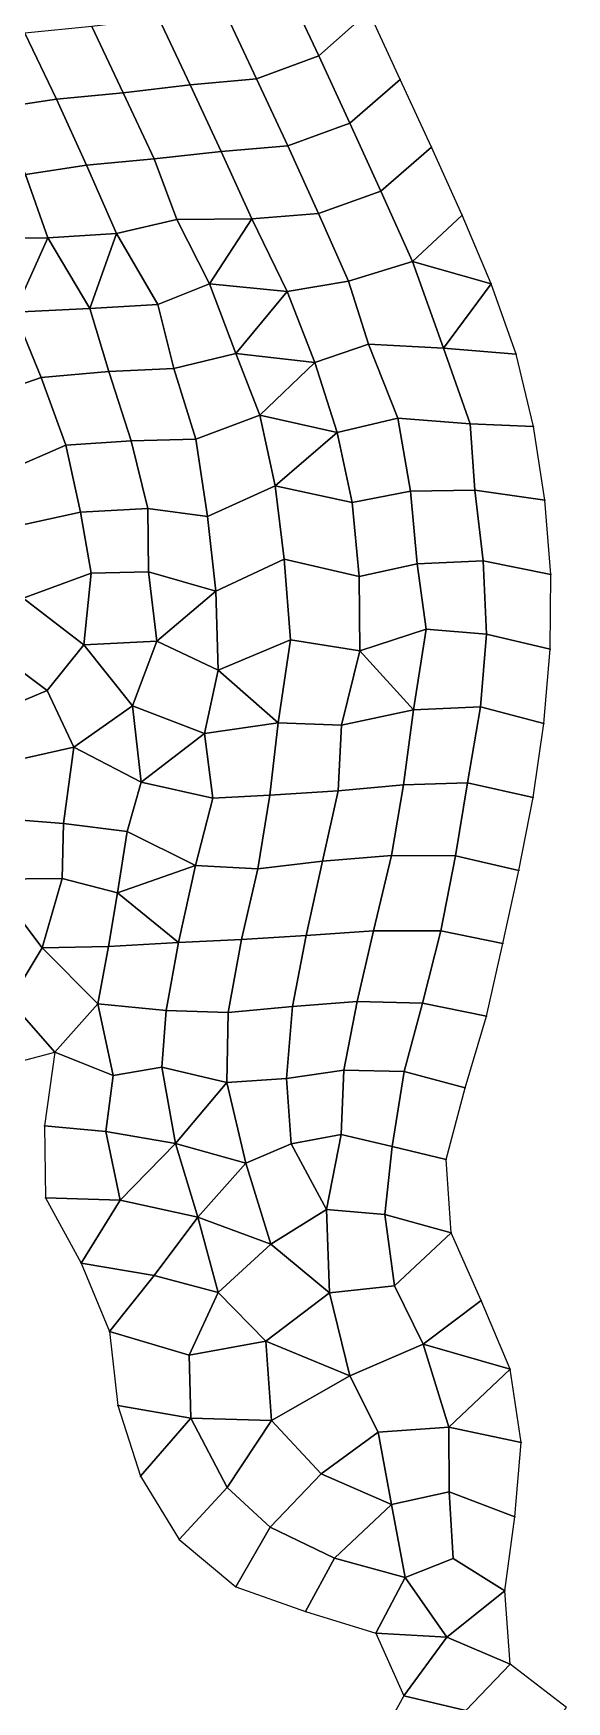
# Model space of a CAD drawing. Extents: x 380827 to 407438, y 6452886 to 6483357.
# Drawn here: x 391005 to 391860, y 6457752 to 6460430 of the extents above; entities that cross this region are included whole.
import ezdxf

# ---------------------------------------------------------------- set-up
doc = ezdxf.new("R2010")
doc.units = 0
for name, color, linetype in [('MESH_BOUND', 25, 'CONTINUOUS'), ('MESH_ELEMS', 18, 'CONTINUOUS'), ('MESH_NDSTRNGS', 17, 'CONTINUOUS'), ('MESH_NODES', 18, 'CONTINUOUS')]:
    doc.layers.add(name, color=color, linetype=linetype)

msp = doc.modelspace()

# ---------------------------------------------------------------- linework, layer by layer
at = {"layer": 'MESH_BOUND', "color": 25}
for points in [[(391592.909, 6460356.01, -0.001), (391542.81, 6460464.76, -0.004)], [(391643.47, 6460247.47, -0.005), (391592.909, 6460356.01, -0.001)], [(391692.747, 6460138.35, -0.001), (391643.47, 6460247.47, -0.005)], [(391739.208, 6460028, -0.001), (391692.747, 6460138.35, -0.001)], [(391778.961, 6459915.12, 0), (391739.208, 6460028, -0.001)], [(391807.115, 6459798.83, 0.001), (391778.961, 6459915.12, 0)], [(391825.22, 6459680.52, 0.002), (391807.115, 6459798.83, 0.001)], [(391834.794, 6459561.23, 0), (391825.22, 6459680.52, 0.002)], [(391833.486, 6459441.57, 0), (391834.794, 6459561.23, 0)], [(391823.391, 6459322.28, 0), (391833.486, 6459441.57, 0)], [(391806.61, 6459203.76, -0.002), (391823.391, 6459322.28, 0)], [(391783.591, 6459086.27, -0.006), (391806.61, 6459203.76, -0.002)], [(391757.817, 6458969.34, -0.003), (391783.591, 6459086.27, -0.006)], [(391731.384, 6458852.56, -0.001), (391757.817, 6458969.34, -0.003)], [(391697.578, 6458737.72, 0.002), (391731.384, 6458852.56, -0.001)], [(390923.659, 6458764.01, -1.627), (391039.492, 6458794.94, 0.021)], [(391039.492, 6458794.94, 0.021), (391022.893, 6458676.37, -0.591)], [(391667.132, 6458622.6, 0.02), (391697.578, 6458737.72, 0.002)], [(391022.893, 6458676.37, -0.591), (391024.656, 6458560.82, -2.013)], [(391675.085, 6458504.85, 0.207), (391667.132, 6458622.6, 0.02)], [(391024.656, 6458560.82, -2.013), (391081.673, 6458456.16, 0.097)], [(391722.921, 6458396.08, -0.259), (391675.085, 6458504.85, 0.207)], [(391081.673, 6458456.16, 0.097), (391127.001, 6458346.4, 0.074)], [(391769.377, 6458285.96, -0.127), (391722.921, 6458396.08, -0.259)], [(391127.001, 6458346.4, 0.074), (391140.386, 6458227.84, -0.065)], [(391787.253, 6458168.08, -0.257), (391769.377, 6458285.96, -0.127)], [(391140.386, 6458227.84, -0.065), (391176.84, 6458114.12, -0.001)], [(391776.988, 6458048.81, -0.325), (391787.253, 6458168.08, -0.257)], [(391176.84, 6458114.12, -0.001), (391238.919, 6458012.82, 0.011)], [(391761.075, 6457930.15, 0.102), (391776.988, 6458048.81, -0.325)], [(391238.919, 6458012.82, 0.011), (391329.593, 6457936.65, -0.017)], [(391329.593, 6457936.65, -0.017), (391441.367, 6457897.13, 0.008)], [(391769.619, 6457812.63, 0.082), (391761.075, 6457930.15, 0.102)], [(391441.367, 6457897.13, 0.008), (391554.292, 6457862.33, 0.139)], [(391554.292, 6457862.33, 0.139), (391598.915, 6457761.54, 0.083)], [(391860.075, 6457743.24, -0.218), (391769.619, 6457812.63, 0.082)], [(391598.915, 6457761.54, 0.083), (391542.049, 6457658.13, -0.219)]]:
    msp.add_polyline3d(points, dxfattribs=at)
at = {"layer": 'MESH_ELEMS', "color": 178}
for points in [[(391412.037, 6460501.8, -0.01), (391462.534, 6460393.93, -0.018), (391542.81, 6460464.76, -0.004), (391492.03, 6460573.2, -0.001)], [(391312.477, 6460464.17, -0.089), (391362.817, 6460356.83, -0.693), (391462.534, 6460393.93, -0.018), (391412.037, 6460501.8, -0.01)], [(391148.975, 6460334.53, -1.764), (391256.313, 6460347.06, -3.373), (391205.904, 6460453.74, -0.825), (391098.447, 6460440.9, -1.91)], [(391205.904, 6460453.74, -0.825), (391256.313, 6460347.06, -3.373), (391362.817, 6460356.83, -0.693), (391312.477, 6460464.17, -0.089)], [(391462.534, 6460393.93, -0.018), (391512.692, 6460285.58, -0.019), (391592.909, 6460356.01, -0.001), (391542.81, 6460464.76, -0.004)], [(390890.843, 6460414.67, -1.457), (390941.857, 6460309.25, -2.603), (391041.879, 6460324.35, -2.316), (390991.001, 6460430.01, -1.004)], [(391041.879, 6460324.35, -2.316), (391148.975, 6460334.53, -1.764), (391098.447, 6460440.9, -1.91), (390991.001, 6460430.01, -1.004)], [(391362.817, 6460356.83, -0.693), (391412.835, 6460249.25, -0.747), (391512.692, 6460285.58, -0.019), (391462.534, 6460393.93, -0.018)], [(391148.975, 6460334.53, -1.764), (391198.824, 6460228.5, -2.014), (391305.959, 6460240.4, -2.728), (391256.313, 6460347.06, -3.373)], [(391256.313, 6460347.06, -3.373), (391305.959, 6460240.4, -2.728), (391412.835, 6460249.25, -0.747), (391362.817, 6460356.83, -0.693)], [(391512.692, 6460285.58, -0.019), (391562.159, 6460176.39, -0.022), (391643.47, 6460247.47, -0.005), (391592.909, 6460356.01, -0.001)], [(390992.349, 6460203.23, -4.74), (391090.094, 6460218.19, -2.677), (391041.879, 6460324.35, -2.316), (390941.857, 6460309.25, -2.603)], [(391090.094, 6460218.19, -2.677), (391198.824, 6460228.5, -2.014), (391148.975, 6460334.53, -1.764), (391041.879, 6460324.35, -2.316)], [(391412.835, 6460249.25, -0.747), (391462.077, 6460140.89, -0.784), (391562.159, 6460176.39, -0.022), (391512.692, 6460285.58, -0.019)], [(391198.824, 6460228.5, -2.014), (391235.106, 6460131, -3.149), (391355.132, 6460132.32, -1.914), (391305.959, 6460240.4, -2.728)], [(391305.959, 6460240.4, -2.728), (391355.132, 6460132.32, -1.914), (391462.077, 6460140.89, -0.784), (391412.835, 6460249.25, -0.747)], [(391562.159, 6460176.39, -0.022), (391612.918, 6460063.76, -0.012), (391692.747, 6460138.35, -0.001), (391643.47, 6460247.47, -0.005)], [(391028.212, 6460101.69, -6.324), (391138.2, 6460108.67, -5.472), (391090.094, 6460218.19, -2.677), (390992.349, 6460203.23, -4.74)], [(391090.094, 6460218.19, -2.677), (391138.2, 6460108.67, -5.472), (391235.106, 6460131, -3.149), (391198.824, 6460228.5, -2.014)], [(390992.349, 6460203.23, -4.74), (390913.759, 6460100.47, -6.215), (391028.212, 6460101.69, -6.324), (390992.349, 6460203.23, -4.74)], [(391462.077, 6460140.89, -0.784), (391510.414, 6460032.37, -1.081), (391612.918, 6460063.76, -0.012), (391562.159, 6460176.39, -0.022)], [(391138.2, 6460108.67, -5.472), (391204.529, 6459994.65, -5.669), (391287.532, 6460028.05, -4.194), (391235.106, 6460131, -3.149)], [(391355.132, 6460132.32, -1.914), (391235.106, 6460131, -3.149), (391287.532, 6460028.05, -4.194), (391355.132, 6460132.32, -1.914)], [(391355.132, 6460132.32, -1.914), (391287.532, 6460028.05, -4.194), (391412.089, 6460015.82, -3.912), (391355.132, 6460132.32, -1.914)], [(391355.132, 6460132.32, -1.914), (391412.089, 6460015.82, -3.912), (391510.414, 6460032.37, -1.081), (391462.077, 6460140.89, -0.784)], [(391692.747, 6460138.35, -0.001), (391612.918, 6460063.76, -0.012), (391739.208, 6460028, -0.001), (391692.747, 6460138.35, -0.001)], [(391138.2, 6460108.67, -5.472), (391028.212, 6460101.69, -6.324), (391095.577, 6459988.59, -6.489), (391138.2, 6460108.67, -5.472)], [(391138.2, 6460108.67, -5.472), (391095.577, 6459988.59, -6.489), (391204.529, 6459994.65, -5.669), (391138.2, 6460108.67, -5.472)], [(391028.212, 6460101.69, -6.324), (390913.759, 6460100.47, -6.215), (390974.53, 6459982.7, -6.638), (391028.212, 6460101.69, -6.324)], [(391028.212, 6460101.69, -6.324), (390974.53, 6459982.7, -6.638), (391095.577, 6459988.59, -6.489), (391028.212, 6460101.69, -6.324)], [(391510.414, 6460032.37, -1.081), (391542.573, 6459931.06, -3.447), (391662.61, 6459924.79, -0.013), (391612.918, 6460063.76, -0.012)], [(391739.208, 6460028, -0.001), (391612.918, 6460063.76, -0.012), (391662.61, 6459924.79, -0.013), (391739.208, 6460028, -0.001)], [(391204.529, 6459994.65, -5.669), (391230.335, 6459891.78, -5.953), (391329.742, 6459916.1, -5.059), (391287.532, 6460028.05, -4.194)], [(391412.089, 6460015.82, -3.912), (391287.532, 6460028.05, -4.194), (391329.742, 6459916.1, -5.059), (391412.089, 6460015.82, -3.912)], [(391412.089, 6460015.82, -3.912), (391456.572, 6459901.65, -3.924), (391542.573, 6459931.06, -3.447), (391510.414, 6460032.37, -1.081)], [(391739.208, 6460028, -0.001), (391662.61, 6459924.79, -0.013), (391778.961, 6459915.12, 0), (391739.208, 6460028, -0.001)], [(391412.089, 6460015.82, -3.912), (391329.742, 6459916.1, -5.059), (391456.572, 6459901.65, -3.924), (391412.089, 6460015.82, -3.912)], [(390924.945, 6459845.67, -6.881), (391017.628, 6459877.55, -6.788), (390974.53, 6459982.7, -6.638), (390881.694, 6459949.54, -6.571)], [(390974.53, 6459982.7, -6.638), (391017.628, 6459877.55, -6.788), (391125.777, 6459887.37, -6.554), (391095.577, 6459988.59, -6.489)], [(391095.577, 6459988.59, -6.489), (391125.777, 6459887.37, -6.554), (391230.335, 6459891.78, -5.953), (391204.529, 6459994.65, -5.669)], [(391230.335, 6459891.78, -5.953), (391265.709, 6459778.44, -5.914), (391367.927, 6459817.32, -5.206), (391329.742, 6459916.1, -5.059)], [(391456.572, 6459901.65, -3.924), (391329.742, 6459916.1, -5.059), (391367.927, 6459817.32, -5.206), (391456.572, 6459901.65, -3.924)], [(391456.572, 6459901.65, -3.924), (391492.088, 6459789.28, -2.951), (391589.432, 6459812.27, -1.53), (391542.573, 6459931.06, -3.447)], [(391542.573, 6459931.06, -3.447), (391589.432, 6459812.27, -1.53), (391705.626, 6459802.97, -0.01), (391662.61, 6459924.79, -0.013)], [(391662.61, 6459924.79, -0.013), (391705.626, 6459802.97, -0.01), (391807.115, 6459798.83, 0.001), (391778.961, 6459915.12, 0)], [(391125.777, 6459887.37, -6.554), (391162.013, 6459775.95, -6.455), (391265.709, 6459778.44, -5.914), (391230.335, 6459891.78, -5.953)], [(391456.572, 6459901.65, -3.924), (391367.927, 6459817.32, -5.206), (391492.088, 6459789.28, -2.951), (391456.572, 6459901.65, -3.924)], [(390924.945, 6459845.67, -6.881), (390961.076, 6459727.44, -6.873), (391056.972, 6459769.16, -6.752), (391017.628, 6459877.55, -6.788)], [(391017.628, 6459877.55, -6.788), (391056.972, 6459769.16, -6.752), (391162.013, 6459775.95, -6.455), (391125.777, 6459887.37, -6.554)], [(391265.709, 6459778.44, -5.914), (391284.35, 6459654.63, -5.786), (391392.768, 6459703.92, -5.313), (391367.927, 6459817.32, -5.206)], [(391492.088, 6459789.28, -2.951), (391367.927, 6459817.32, -5.206), (391392.768, 6459703.92, -5.313), (391492.088, 6459789.28, -2.951)], [(391492.088, 6459789.28, -2.951), (391516.05, 6459676.73, -4.972), (391609.839, 6459695.21, -1.366), (391589.432, 6459812.27, -1.53)], [(391589.432, 6459812.27, -1.53), (391609.839, 6459695.21, -1.366), (391712.782, 6459696.56, -0.01), (391705.626, 6459802.97, -0.01)], [(391492.088, 6459789.28, -2.951), (391392.768, 6459703.92, -5.313), (391516.05, 6459676.73, -4.972), (391492.088, 6459789.28, -2.951)], [(391705.626, 6459802.97, -0.01), (391712.782, 6459696.56, -0.01), (391825.22, 6459680.52, 0.002), (391807.115, 6459798.83, 0.001)], [(390961.076, 6459727.44, -6.873), (390977.771, 6459638.72, -6.766), (391080.745, 6459661.66, -6.526), (391056.972, 6459769.16, -6.752)], [(391056.972, 6459769.16, -6.752), (391080.745, 6459661.66, -6.526), (391188.75, 6459667.13, -6.151), (391162.013, 6459775.95, -6.455)], [(391162.013, 6459775.95, -6.455), (391188.75, 6459667.13, -6.151), (391284.35, 6459654.63, -5.786), (391265.709, 6459778.44, -5.914)], [(391284.35, 6459654.63, -5.786), (391297.755, 6459534.54, -5.691), (391407.064, 6459585.86, -5.295), (391392.768, 6459703.92, -5.313)], [(391392.768, 6459703.92, -5.313), (391407.064, 6459585.86, -5.295), (391527.225, 6459558.25, -4.261), (391516.05, 6459676.73, -4.972)], [(391516.05, 6459676.73, -4.972), (391527.225, 6459558.25, -4.261), (391620.384, 6459578.36, -4.481), (391609.839, 6459695.21, -1.366)], [(391609.839, 6459695.21, -1.366), (391620.384, 6459578.36, -4.481), (391726.294, 6459583.18, -0.016), (391712.782, 6459696.56, -0.01)], [(391726.294, 6459583.18, -0.016), (391834.794, 6459561.23, 0), (391825.22, 6459680.52, 0.002), (391712.782, 6459696.56, -0.01)], [(390977.771, 6459638.72, -6.766), (390988.354, 6459523.39, -6.808), (391097.4, 6459563.53, -6.387), (391080.745, 6459661.66, -6.526)], [(391080.745, 6459661.66, -6.526), (391097.4, 6459563.53, -6.387), (391189.777, 6459565.79, -6.042), (391188.75, 6459667.13, -6.151)], [(391188.75, 6459667.13, -6.151), (391189.777, 6459565.79, -6.042), (391297.755, 6459534.54, -5.691), (391284.35, 6459654.63, -5.786)], [(391297.755, 6459534.54, -5.691), (391301.461, 6459407.89, -5.763), (391417.361, 6459456.38, -5.289), (391407.064, 6459585.86, -5.295)], [(391407.064, 6459585.86, -5.295), (391417.361, 6459456.38, -5.289), (391528.663, 6459438.76, -4.666), (391527.225, 6459558.25, -4.261)], [(391527.225, 6459558.25, -4.261), (391528.663, 6459438.76, -4.666), (391634.768, 6459473.82, -4.78), (391620.384, 6459578.36, -4.481)], [(391634.768, 6459473.82, -4.78), (391731.773, 6459465.6, -0.27), (391726.294, 6459583.18, -0.016), (391620.384, 6459578.36, -4.481)], [(391731.773, 6459465.6, -0.27), (391833.486, 6459441.57, 0), (391834.794, 6459561.23, 0), (391726.294, 6459583.18, -0.016)], [(391097.4, 6459563.53, -6.387), (390988.354, 6459523.39, -6.808), (391085.85, 6459448.52, -4.531), (391097.4, 6459563.53, -6.387)], [(391097.4, 6459563.53, -6.387), (391085.85, 6459448.52, -4.531), (391203.21, 6459454.26, -5.761), (391189.777, 6459565.79, -6.042)], [(391297.755, 6459534.54, -5.691), (391189.777, 6459565.79, -6.042), (391203.21, 6459454.26, -5.761), (391297.755, 6459534.54, -5.691)], [(390988.354, 6459523.39, -6.808), (390937.434, 6459441.99, -6.917), (391027.044, 6459374.98, -5.063), (391085.85, 6459448.52, -4.531)], [(391297.755, 6459534.54, -5.691), (391203.21, 6459454.26, -5.761), (391301.461, 6459407.89, -5.763), (391297.755, 6459534.54, -5.691)], [(391634.768, 6459473.82, -4.78), (391528.663, 6459438.76, -4.666), (391614.355, 6459344.22, -4.966), (391634.768, 6459473.82, -4.78)], [(391614.355, 6459344.22, -4.966), (391721.811, 6459348.83, -0.622), (391731.773, 6459465.6, -0.27), (391634.768, 6459473.82, -4.78)], [(391731.773, 6459465.6, -0.27), (391721.811, 6459348.83, -0.622), (391823.391, 6459322.28, 0), (391833.486, 6459441.57, 0)], [(391027.044, 6459374.98, -5.063), (390937.434, 6459441.99, -6.917), (390923.976, 6459331.99, -6.607), (391027.044, 6459374.98, -5.063)], [(391027.044, 6459374.98, -5.063), (391069.704, 6459284.32, -2.91), (391164.066, 6459350.63, -4.901), (391085.85, 6459448.52, -4.531)], [(391203.21, 6459454.26, -5.761), (391085.85, 6459448.52, -4.531), (391164.066, 6459350.63, -4.901), (391203.21, 6459454.26, -5.761)], [(391203.21, 6459454.26, -5.761), (391164.066, 6459350.63, -4.901), (391279.394, 6459306.45, -5.46), (391301.461, 6459407.89, -5.763)], [(391417.361, 6459456.38, -5.289), (391301.461, 6459407.89, -5.763), (391397.5, 6459323.12, -5.503), (391417.361, 6459456.38, -5.289)], [(391417.361, 6459456.38, -5.289), (391397.5, 6459323.12, -5.503), (391498.905, 6459319.84, -3.414), (391528.663, 6459438.76, -4.666)], [(391528.663, 6459438.76, -4.666), (391498.905, 6459319.84, -3.414), (391614.355, 6459344.22, -4.966), (391528.663, 6459438.76, -4.666)], [(391397.5, 6459323.12, -5.503), (391301.461, 6459407.89, -5.763), (391279.394, 6459306.45, -5.46), (391397.5, 6459323.12, -5.503)], [(390923.976, 6459331.99, -6.607), (390967.781, 6459261.12, -6.024), (391069.704, 6459284.32, -2.91), (391027.044, 6459374.98, -5.063)], [(391164.066, 6459350.63, -4.901), (391069.704, 6459284.32, -2.91), (391177.974, 6459228.26, -2.967), (391164.066, 6459350.63, -4.901)], [(391279.394, 6459306.45, -5.46), (391164.066, 6459350.63, -4.901), (391177.974, 6459228.26, -2.967), (391279.394, 6459306.45, -5.46)], [(391498.905, 6459319.84, -3.414), (391493.513, 6459214.24, -5.008), (391598.654, 6459223.61, -4.958), (391614.355, 6459344.22, -4.966)], [(391614.355, 6459344.22, -4.966), (391598.654, 6459223.61, -4.958), (391700.946, 6459227.28, -0.855), (391721.811, 6459348.83, -0.622)], [(391721.811, 6459348.83, -0.622), (391700.946, 6459227.28, -0.855), (391806.61, 6459203.76, -0.002), (391823.391, 6459322.28, 0)], [(391279.394, 6459306.45, -5.46), (391177.974, 6459228.26, -2.967), (391292.565, 6459202.4, -5.737), (391279.394, 6459306.45, -5.46)], [(391279.394, 6459306.45, -5.46), (391292.565, 6459202.4, -5.737), (391384.348, 6459207.32, -5.491), (391397.5, 6459323.12, -5.503)], [(391384.348, 6459207.32, -5.491), (391493.513, 6459214.24, -5.008), (391498.905, 6459319.84, -3.414), (391397.5, 6459323.12, -5.503)], [(390967.781, 6459261.12, -6.024), (390923.951, 6459171.85, -4.181), (391053.03, 6459161.84, -0.962), (391069.704, 6459284.32, -2.91)], [(391069.704, 6459284.32, -2.91), (391053.03, 6459161.84, -0.962), (391155.613, 6459148.99, -2.934), (391177.974, 6459228.26, -2.967)], [(391177.974, 6459228.26, -2.967), (391155.613, 6459148.99, -2.934), (391264.823, 6459094.56, -5.545), (391292.565, 6459202.4, -5.737)], [(391493.513, 6459214.24, -5.008), (391468.401, 6459101.11, -4.932), (391579.335, 6459110.39, -3.219), (391598.654, 6459223.61, -4.958)], [(391598.654, 6459223.61, -4.958), (391579.335, 6459110.39, -3.219), (391681.831, 6459109.87, -0.857), (391700.946, 6459227.28, -0.855)], [(391700.946, 6459227.28, -0.855), (391681.831, 6459109.87, -0.857), (391783.591, 6459086.27, -0.006), (391806.61, 6459203.76, -0.002)], [(391264.823, 6459094.56, -5.545), (391365.154, 6459088.95, -5.177), (391384.348, 6459207.32, -5.491), (391292.565, 6459202.4, -5.737)], [(391384.348, 6459207.32, -5.491), (391365.154, 6459088.95, -5.177), (391468.401, 6459101.11, -4.932), (391493.513, 6459214.24, -5.008)], [(390923.951, 6459171.85, -4.181), (390935.693, 6459072.45, -3.41), (391051.174, 6459073.26, -1.751), (391053.03, 6459161.84, -0.962)], [(391053.03, 6459161.84, -0.962), (391051.174, 6459073.26, -1.751), (391140.041, 6459050.25, -4.648), (391155.613, 6459148.99, -2.934)], [(391264.823, 6459094.56, -5.545), (391155.613, 6459148.99, -2.934), (391140.041, 6459050.25, -4.648), (391264.823, 6459094.56, -5.545)], [(391264.823, 6459094.56, -5.545), (391140.041, 6459050.25, -4.648), (391237.851, 6458970.61, -5.09), (391264.823, 6459094.56, -5.545)], [(391264.823, 6459094.56, -5.545), (391237.851, 6458970.61, -5.09), (391338.781, 6458975.48, -4.882), (391365.154, 6459088.95, -5.177)], [(391365.154, 6459088.95, -5.177), (391338.781, 6458975.48, -4.882), (391442.536, 6458982.25, -4.71), (391468.401, 6459101.11, -4.932)], [(391468.401, 6459101.11, -4.932), (391442.536, 6458982.25, -4.71), (391550.6, 6458989.56, -4.129), (391579.335, 6459110.39, -3.219)], [(391579.335, 6459110.39, -3.219), (391550.6, 6458989.56, -4.129), (391658.133, 6458989.75, -2.534), (391681.831, 6459109.87, -0.857)], [(391681.831, 6459109.87, -0.857), (391658.133, 6458989.75, -2.534), (391757.817, 6458969.34, -0.003), (391783.591, 6459086.27, -0.006)], [(390873.489, 6458965.48, -0.086), (390967.912, 6458876.46, -1.293), (391019.081, 6458962.21, -2.183), (390935.693, 6459072.45, -3.41)], [(391051.174, 6459073.26, -1.751), (390935.693, 6459072.45, -3.41), (391019.081, 6458962.21, -2.183), (391051.174, 6459073.26, -1.751)], [(391051.174, 6459073.26, -1.751), (391019.081, 6458962.21, -2.183), (391125.645, 6458964.47, -5.322), (391140.041, 6459050.25, -4.648)], [(391237.851, 6458970.61, -5.09), (391140.041, 6459050.25, -4.648), (391125.645, 6458964.47, -5.322), (391237.851, 6458970.61, -5.09)], [(391338.781, 6458975.48, -4.882), (391317.344, 6458858.64, -3.448), (391420.362, 6458867.83, -4.568), (391442.536, 6458982.25, -4.71)], [(391442.536, 6458982.25, -4.71), (391420.362, 6458867.83, -4.568), (391524.237, 6458875.88, -4.305), (391550.6, 6458989.56, -4.129)], [(391550.6, 6458989.56, -4.129), (391524.237, 6458875.88, -4.305), (391629.231, 6458873.45, -4.226), (391658.133, 6458989.75, -2.534)], [(391658.133, 6458989.75, -2.534), (391629.231, 6458873.45, -4.226), (391731.384, 6458852.56, -0.001), (391757.817, 6458969.34, -0.003)], [(391019.081, 6458962.21, -2.183), (390967.912, 6458876.46, -1.293), (391039.492, 6458794.94, 0.021), (391108.467, 6458872.42, -3.357)], [(391125.645, 6458964.47, -5.322), (391019.081, 6458962.21, -2.183), (391108.467, 6458872.42, -3.357), (391125.645, 6458964.47, -5.322)], [(391125.645, 6458964.47, -5.322), (391108.467, 6458872.42, -3.357), (391217.905, 6458861.47, -5.171), (391237.851, 6458970.61, -5.09)], [(391237.851, 6458970.61, -5.09), (391217.905, 6458861.47, -5.171), (391317.344, 6458858.64, -3.448), (391338.781, 6458975.48, -4.882)], [(391039.492, 6458794.94, 0.021), (390967.912, 6458876.46, -1.293), (390923.659, 6458764.01, -1.627), (391039.492, 6458794.94, 0.021)], [(391132.711, 6458757.33, -4.58), (391108.467, 6458872.42, -3.357), (391039.492, 6458794.94, 0.021), (391132.711, 6458757.33, -4.58)], [(391108.467, 6458872.42, -3.357), (391132.711, 6458757.33, -4.58), (391211.078, 6458770.95, -5.391), (391217.905, 6458861.47, -5.171)], [(391420.362, 6458867.83, -4.568), (391411.138, 6458752.25, -4.442), (391502.61, 6458766.01, -4.46), (391524.237, 6458875.88, -4.305)], [(391524.237, 6458875.88, -4.305), (391502.61, 6458766.01, -4.46), (391599.627, 6458763.51, -3.197), (391629.231, 6458873.45, -4.226)], [(391629.231, 6458873.45, -4.226), (391599.627, 6458763.51, -3.197), (391697.578, 6458737.72, 0.002), (391731.384, 6458852.56, -0.001)], [(391217.905, 6458861.47, -5.171), (391211.078, 6458770.95, -5.391), (391315.428, 6458745.96, -4.534), (391317.344, 6458858.64, -3.448)], [(391317.344, 6458858.64, -3.448), (391315.428, 6458745.96, -4.534), (391411.138, 6458752.25, -4.442), (391420.362, 6458867.83, -4.568)], [(391121.112, 6458667.51, -4.235), (391132.711, 6458757.33, -4.58), (391039.492, 6458794.94, 0.021), (391022.893, 6458676.37, -0.591)], [(391132.711, 6458757.33, -4.58), (391121.112, 6458667.51, -4.235), (391232.928, 6458648.25, -4.601), (391211.078, 6458770.95, -5.391)], [(391315.428, 6458745.96, -4.534), (391211.078, 6458770.95, -5.391), (391232.928, 6458648.25, -4.601), (391315.428, 6458745.96, -4.534)], [(391411.138, 6458752.25, -4.442), (391418.28, 6458647.66, -4.413), (391498.404, 6458662.7, -3.925), (391502.61, 6458766.01, -4.46)], [(391502.61, 6458766.01, -4.46), (391498.404, 6458662.7, -3.925), (391580.128, 6458643.58, -1.432), (391599.627, 6458763.51, -3.197)], [(391345.778, 6458616.68, -4.561), (391315.428, 6458745.96, -4.534), (391232.928, 6458648.25, -4.601), (391345.778, 6458616.68, -4.561)], [(391315.428, 6458745.96, -4.534), (391345.778, 6458616.68, -4.561), (391418.28, 6458647.66, -4.413), (391411.138, 6458752.25, -4.442)], [(391599.627, 6458763.51, -3.197), (391580.128, 6458643.58, -1.432), (391667.132, 6458622.6, 0.02), (391697.578, 6458737.72, 0.002)], [(391121.112, 6458667.51, -4.235), (391022.893, 6458676.37, -0.591), (391024.656, 6458560.82, -2.013), (391144.119, 6458557.34, -4.064)], [(391144.119, 6458557.34, -4.064), (391232.928, 6458648.25, -4.601), (391121.112, 6458667.51, -4.235), (391144.119, 6458557.34, -4.064)], [(391498.404, 6458662.7, -3.925), (391418.28, 6458647.66, -4.413), (391475.289, 6458542.11, -4.241), (391498.404, 6458662.7, -3.925)], [(391498.404, 6458662.7, -3.925), (391475.289, 6458542.11, -4.241), (391568.741, 6458533.99, -3.373), (391580.128, 6458643.58, -1.432)], [(391268.936, 6458529.98, -4.3), (391232.928, 6458648.25, -4.601), (391144.119, 6458557.34, -4.064), (391268.936, 6458529.98, -4.3)], [(391345.778, 6458616.68, -4.561), (391232.928, 6458648.25, -4.601), (391268.936, 6458529.98, -4.3), (391345.778, 6458616.68, -4.561)], [(391418.28, 6458647.66, -4.413), (391345.778, 6458616.68, -4.561), (391385.727, 6458486.54, -4.294), (391475.289, 6458542.11, -4.241)], [(391580.128, 6458643.58, -1.432), (391568.741, 6458533.99, -3.373), (391675.085, 6458504.85, 0.207), (391667.132, 6458622.6, 0.02)], [(391385.727, 6458486.54, -4.294), (391345.778, 6458616.68, -4.561), (391268.936, 6458529.98, -4.3), (391385.727, 6458486.54, -4.294)], [(391081.673, 6458456.16, 0.097), (391144.119, 6458557.34, -4.064), (391024.656, 6458560.82, -2.013), (391081.673, 6458456.16, 0.097)], [(391268.936, 6458529.98, -4.3), (391144.119, 6458557.34, -4.064), (391081.673, 6458456.16, 0.097), (391198.879, 6458436.26, -4.331)], [(391301.347, 6458408.92, -4.312), (391268.936, 6458529.98, -4.3), (391198.879, 6458436.26, -4.331), (391301.347, 6458408.92, -4.312)], [(391385.727, 6458486.54, -4.294), (391268.936, 6458529.98, -4.3), (391301.347, 6458408.92, -4.312), (391385.727, 6458486.54, -4.294)], [(391479.914, 6458408.76, -4.351), (391475.289, 6458542.11, -4.241), (391385.727, 6458486.54, -4.294), (391479.914, 6458408.76, -4.351)], [(391475.289, 6458542.11, -4.241), (391479.914, 6458408.76, -4.351), (391584.273, 6458419.99, -4.253), (391568.741, 6458533.99, -3.373)], [(391675.085, 6458504.85, 0.207), (391568.741, 6458533.99, -3.373), (391584.273, 6458419.99, -4.253), (391675.085, 6458504.85, 0.207)], [(391584.273, 6458419.99, -4.253), (391630.157, 6458326.3, -4.789), (391722.921, 6458396.08, -0.259), (391675.085, 6458504.85, 0.207)], [(391385.727, 6458486.54, -4.294), (391301.347, 6458408.92, -4.312), (391377.9, 6458331.18, -4.15), (391479.914, 6458408.76, -4.351)], [(391127.001, 6458346.4, 0.074), (391198.879, 6458436.26, -4.331), (391081.673, 6458456.16, 0.097), (391127.001, 6458346.4, 0.074)], [(391301.347, 6458408.92, -4.312), (391198.879, 6458436.26, -4.331), (391127.001, 6458346.4, 0.074), (391255.059, 6458308.57, -4.235)], [(391584.273, 6458419.99, -4.253), (391479.914, 6458408.76, -4.351), (391512.497, 6458275.37, -4.718), (391630.157, 6458326.3, -4.789)], [(391377.9, 6458331.18, -4.15), (391301.347, 6458408.92, -4.312), (391255.059, 6458308.57, -4.235), (391377.9, 6458331.18, -4.15)], [(391512.497, 6458275.37, -4.718), (391479.914, 6458408.76, -4.351), (391377.9, 6458331.18, -4.15), (391512.497, 6458275.37, -4.718)], [(391769.377, 6458285.96, -0.127), (391722.921, 6458396.08, -0.259), (391630.157, 6458326.3, -4.789), (391769.377, 6458285.96, -0.127)], [(391255.059, 6458308.57, -4.235), (391127.001, 6458346.4, 0.074), (391140.386, 6458227.84, -0.065), (391257.729, 6458207.29, -3.761)], [(391377.9, 6458331.18, -4.15), (391255.059, 6458308.57, -4.235), (391257.729, 6458207.29, -3.761), (391386.789, 6458203.52, -4.123)], [(391512.497, 6458275.37, -4.718), (391377.9, 6458331.18, -4.15), (391386.789, 6458203.52, -4.123), (391512.497, 6458275.37, -4.718)], [(391630.157, 6458326.3, -4.789), (391512.497, 6458275.37, -4.718), (391558.113, 6458184.97, -4.05), (391671.251, 6458193.08, -4.399)], [(391769.377, 6458285.96, -0.127), (391630.157, 6458326.3, -4.789), (391671.251, 6458193.08, -4.399), (391769.377, 6458285.96, -0.127)], [(391787.253, 6458168.08, -0.257), (391769.377, 6458285.96, -0.127), (391671.251, 6458193.08, -4.399), (391787.253, 6458168.08, -0.257)], [(391512.497, 6458275.37, -4.718), (391386.789, 6458203.52, -4.123), (391466.599, 6458118.2, -3.723), (391558.113, 6458184.97, -4.05)], [(391176.84, 6458114.12, -0.001), (391257.729, 6458207.29, -3.761), (391140.386, 6458227.84, -0.065), (391176.84, 6458114.12, -0.001)], [(391257.729, 6458207.29, -3.761), (391176.84, 6458114.12, -0.001), (391238.919, 6458012.82, 0.011), (391315.6, 6458095.97, -0.044)], [(391315.6, 6458095.97, -0.044), (391386.789, 6458203.52, -4.123), (391257.729, 6458207.29, -3.761), (391315.6, 6458095.97, -0.044)], [(391386.789, 6458203.52, -4.123), (391315.6, 6458095.97, -0.044), (391384.632, 6458032.24, -2.334), (391466.599, 6458118.2, -3.723)], [(391579.315, 6458068.96, -4.049), (391558.113, 6458184.97, -4.05), (391466.599, 6458118.2, -3.723), (391579.315, 6458068.96, -4.049)], [(391671.251, 6458193.08, -4.399), (391558.113, 6458184.97, -4.05), (391579.315, 6458068.96, -4.049), (391671.777, 6458089.26, -4.55)], [(391671.251, 6458193.08, -4.399), (391671.777, 6458089.26, -4.55), (391776.988, 6458048.81, -0.325), (391787.253, 6458168.08, -0.257)], [(391315.6, 6458095.97, -0.044), (391238.919, 6458012.82, 0.011), (391329.593, 6457936.65, -0.017), (391384.632, 6458032.24, -2.334)], [(391466.599, 6458118.2, -3.723), (391384.632, 6458032.24, -2.334), (391488.001, 6457982.5, -1.361), (391579.315, 6458068.96, -4.049)], [(391600.934, 6457951.42, -4.439), (391579.315, 6458068.96, -4.049), (391488.001, 6457982.5, -1.361), (391600.934, 6457951.42, -4.439)], [(391671.777, 6458089.26, -4.55), (391579.315, 6458068.96, -4.049), (391600.934, 6457951.42, -4.439), (391678.108, 6457981.92, -4.607)], [(391776.988, 6458048.81, -0.325), (391671.777, 6458089.26, -4.55), (391678.108, 6457981.92, -4.607), (391761.075, 6457930.15, 0.102)], [(391384.632, 6458032.24, -2.334), (391329.593, 6457936.65, -0.017), (391441.367, 6457897.13, 0.008), (391488.001, 6457982.5, -1.361)], [(391488.001, 6457982.5, -1.361), (391441.367, 6457897.13, 0.008), (391554.292, 6457862.33, 0.139), (391600.934, 6457951.42, -4.439)], [(391678.108, 6457981.92, -4.607), (391600.934, 6457951.42, -4.439), (391668.03, 6457855.75, -6.343), (391761.075, 6457930.15, 0.102)], [(391668.03, 6457855.75, -6.343), (391600.934, 6457951.42, -4.439), (391554.292, 6457862.33, 0.139), (391668.03, 6457855.75, -6.343)], [(391769.619, 6457812.63, 0.082), (391761.075, 6457930.15, 0.102), (391668.03, 6457855.75, -6.343), (391769.619, 6457812.63, 0.082)], [(391598.915, 6457761.54, 0.083), (391668.03, 6457855.75, -6.343), (391554.292, 6457862.33, 0.139), (391598.915, 6457761.54, 0.083)], [(391668.03, 6457855.75, -6.343), (391598.915, 6457761.54, 0.083), (391698.559, 6457738.07, -1.529), (391769.619, 6457812.63, 0.082)], [(391769.619, 6457812.63, 0.082), (391698.559, 6457738.07, -1.529), (391785.868, 6457660.25, -8.354), (391860.075, 6457743.24, -0.218)], [(391698.559, 6457738.07, -1.529), (391598.915, 6457761.54, 0.083), (391542.049, 6457658.13, -0.219), (391657.142, 6457627.28, -1.656)]]:
    msp.add_3dface(points, dxfattribs=at)
at = {"layer": 'MESH_NDSTRNGS', "color": 17}
for points in [[(391039.492, 6458794.94, 0.021), (391132.711, 6458757.33, -4.58)], [(391132.711, 6458757.33, -4.58), (391211.078, 6458770.95, -5.391)], [(391211.078, 6458770.95, -5.391), (391315.428, 6458745.96, -4.534)], [(391411.138, 6458752.25, -4.442), (391502.61, 6458766.01, -4.46)], [(391502.61, 6458766.01, -4.46), (391599.627, 6458763.51, -3.197)], [(391315.428, 6458745.96, -4.534), (391411.138, 6458752.25, -4.442)], [(391599.627, 6458763.51, -3.197), (391697.578, 6458737.72, 0.002)]]:
    msp.add_polyline3d(points, dxfattribs=at)
for p in [(391039.492, 6458794.94, 0.021), (391211.078, 6458770.95, -5.391), (391502.61, 6458766.01, -4.46), (391132.711, 6458757.33, -4.58), (391315.428, 6458745.96, -4.534), (391411.138, 6458752.25, -4.442), (391599.627, 6458763.51, -3.197), (391697.578, 6458737.72, 0.002)]:
    msp.add_point(p, dxfattribs=at)
at = {"layer": 'MESH_NODES', "color": 18}
for p in [(391462.534, 6460393.93, -0.018), (391256.313, 6460347.06, -3.373), (391362.817, 6460356.83, -0.693), (391592.909, 6460356.01, -0.001), (391041.879, 6460324.35, -2.316), (391148.975, 6460334.53, -1.764), (391512.692, 6460285.58, -0.019), (391305.959, 6460240.4, -2.728), (391412.835, 6460249.25, -0.747), (391643.47, 6460247.47, -0.005), (391090.094, 6460218.19, -2.677), (391198.824, 6460228.5, -2.014), (391562.159, 6460176.39, -0.022), (391235.106, 6460131, -3.149), (391355.132, 6460132.32, -1.914), (391462.077, 6460140.89, -0.784), (391692.747, 6460138.35, -0.001), (391138.2, 6460108.67, -5.472), (391028.212, 6460101.69, -6.324), (391612.918, 6460063.76, -0.012), (391287.532, 6460028.05, -4.194), (391510.414, 6460032.37, -1.081), (391739.208, 6460028, -0.001), (391412.089, 6460015.82, -3.912), (391095.577, 6459988.59, -6.489), (391204.529, 6459994.65, -5.669), (391329.742, 6459916.1, -5.059), (391542.573, 6459931.06, -3.447), (391662.61, 6459924.79, -0.013), (391230.335, 6459891.78, -5.953), (391456.572, 6459901.65, -3.924), (391778.961, 6459915.12, 0), (391017.628, 6459877.55, -6.788), (391125.777, 6459887.37, -6.554), (391367.927, 6459817.32, -5.206), (391589.432, 6459812.27, -1.53), (391492.088, 6459789.28, -2.951), (391705.626, 6459802.97, -0.01), (391807.115, 6459798.83, 0.001), (391056.972, 6459769.16, -6.752), (391162.013, 6459775.95, -6.455), (391265.709, 6459778.44, -5.914), (391392.768, 6459703.92, -5.313), (391516.05, 6459676.73, -4.972), (391609.839, 6459695.21, -1.366), (391712.782, 6459696.56, -0.01), (391825.22, 6459680.52, 0.002), (391080.745, 6459661.66, -6.526), (391188.75, 6459667.13, -6.151), (391284.35, 6459654.63, -5.786), (391407.064, 6459585.86, -5.295), (391620.384, 6459578.36, -4.481), (391726.294, 6459583.18, -0.016), (391097.4, 6459563.53, -6.387), (391189.777, 6459565.79, -6.042), (391527.225, 6459558.25, -4.261), (391834.794, 6459561.23, 0), (391297.755, 6459534.54, -5.691), (391634.768, 6459473.82, -4.78), (391731.773, 6459465.6, -0.27), (391085.85, 6459448.52, -4.531), (391203.21, 6459454.26, -5.761), (391417.361, 6459456.38, -5.289), (391528.663, 6459438.76, -4.666), (391833.486, 6459441.57, 0), (391301.461, 6459407.89, -5.763), (391027.044, 6459374.98, -5.063), (391164.066, 6459350.63, -4.901), (391614.355, 6459344.22, -4.966), (391721.811, 6459348.83, -0.622), (391279.394, 6459306.45, -5.46), (391397.5, 6459323.12, -5.503), (391498.905, 6459319.84, -3.414), (391823.391, 6459322.28, 0), (391069.704, 6459284.32, -2.91), (391177.974, 6459228.26, -2.967), (391598.654, 6459223.61, -4.958), (391700.946, 6459227.28, -0.855), (391292.565, 6459202.4, -5.737), (391384.348, 6459207.32, -5.491), (391493.513, 6459214.24, -5.008), (391806.61, 6459203.76, -0.002), (391053.03, 6459161.84, -0.962), (391155.613, 6459148.99, -2.934), (391264.823, 6459094.56, -5.545), (391365.154, 6459088.95, -5.177), (391468.401, 6459101.11, -4.932), (391579.335, 6459110.39, -3.219), (391681.831, 6459109.87, -0.857), (391783.591, 6459086.27, -0.006), (391051.174, 6459073.26, -1.751), (391140.041, 6459050.25, -4.648), (391442.536, 6458982.25, -4.71), (391550.6, 6458989.56, -4.129), (391658.133, 6458989.75, -2.534), (391019.081, 6458962.21, -2.183), (391125.645, 6458964.47, -5.322), (391237.851, 6458970.61, -5.09), (391338.781, 6458975.48, -4.882), (391757.817, 6458969.34, -0.003), (391108.467, 6458872.42, -3.357), (391524.237, 6458875.88, -4.305), (391629.231, 6458873.45, -4.226), (391217.905, 6458861.47, -5.171), (391317.344, 6458858.64, -3.448), (391420.362, 6458867.83, -4.568), (391731.384, 6458852.56, -0.001), (391039.492, 6458794.94, 0.021), (391211.078, 6458770.95, -5.391), (391502.61, 6458766.01, -4.46), (391132.711, 6458757.33, -4.58), (391315.428, 6458745.96, -4.534), (391411.138, 6458752.25, -4.442), (391599.627, 6458763.51, -3.197), (391697.578, 6458737.72, 0.002), (391022.893, 6458676.37, -0.591), (391121.112, 6458667.51, -4.235), (391498.404, 6458662.7, -3.925), (391232.928, 6458648.25, -4.601), (391418.28, 6458647.66, -4.413), (391580.128, 6458643.58, -1.432), (391345.778, 6458616.68, -4.561), (391667.132, 6458622.6, 0.02), (391024.656, 6458560.82, -2.013), (391144.119, 6458557.34, -4.064), (391268.936, 6458529.98, -4.3), (391475.289, 6458542.11, -4.241), (391568.741, 6458533.99, -3.373), (391675.085, 6458504.85, 0.207), (391385.727, 6458486.54, -4.294), (391081.673, 6458456.16, 0.097), (391198.879, 6458436.26, -4.331), (391584.273, 6458419.99, -4.253), (391301.347, 6458408.92, -4.312), (391479.914, 6458408.76, -4.351), (391722.921, 6458396.08, -0.259), (391127.001, 6458346.4, 0.074), (391377.9, 6458331.18, -4.15), (391630.157, 6458326.3, -4.789), (391255.059, 6458308.57, -4.235), (391769.377, 6458285.96, -0.127), (391512.497, 6458275.37, -4.718), (391140.386, 6458227.84, -0.065), (391257.729, 6458207.29, -3.761), (391386.789, 6458203.52, -4.123), (391558.113, 6458184.97, -4.05), (391671.251, 6458193.08, -4.399), (391787.253, 6458168.08, -0.257), (391176.84, 6458114.12, -0.001), (391315.6, 6458095.97, -0.044), (391466.599, 6458118.2, -3.723), (391579.315, 6458068.96, -4.049), (391671.777, 6458089.26, -4.55), (391776.988, 6458048.81, -0.325), (391384.632, 6458032.24, -2.334), (391238.919, 6458012.82, 0.011), (391488.001, 6457982.5, -1.361), (391678.108, 6457981.92, -4.607), (391329.593, 6457936.65, -0.017), (391600.934, 6457951.42, -4.439), (391761.075, 6457930.15, 0.102), (391441.367, 6457897.13, 0.008), (391554.292, 6457862.33, 0.139), (391668.03, 6457855.75, -6.343), (391769.619, 6457812.63, 0.082), (391598.915, 6457761.54, 0.083)]:
    msp.add_point(p, dxfattribs=at)

doc.saveas('drawing.dxf')
